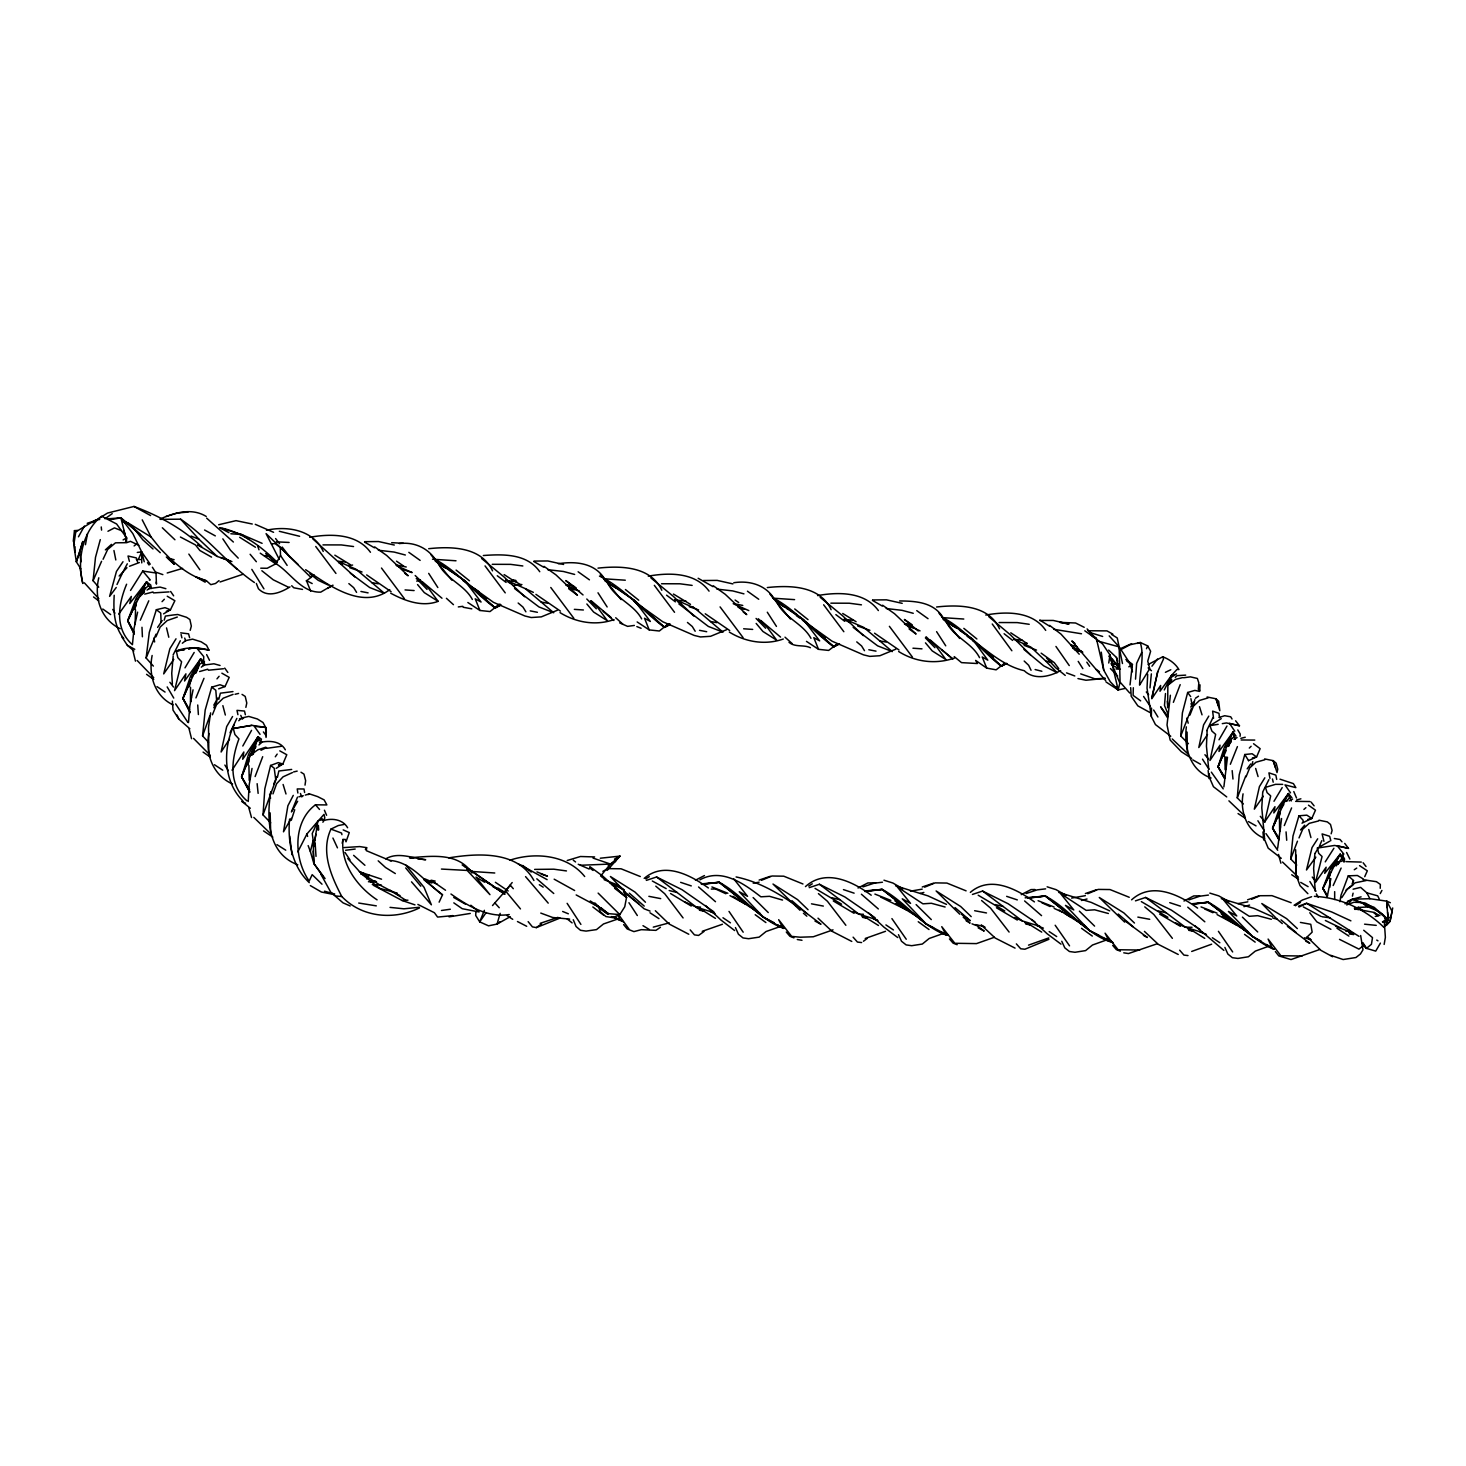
<?xml version="1.0" encoding="UTF-8"?>
<svg xmlns="http://www.w3.org/2000/svg" width="1466" height="1466" viewBox="0 0 1466 1466"><rect width="100%" height="100%" fill="white"/><g stroke="black" fill="none" stroke-linecap="round" stroke-linejoin="round"><path stroke-width="1.5" d="M1303.072 822.023L1303.072 820.209L1298.931 815.811L1292.994 836.023L1290.703 858.984L1296.714 865.087M190.47 702.012L190.525 687.261M1307.892 893.692L1300.03 885.666L1295.779 874.176L1295.834 854.861M232.563 784.035C212.9 775.294 205.038 753.872 208.96 733.495M1360.65 935.528L1362.977 949.803L1360.448 953.963L1355.94 957.518L1343.149 959.534L1330.762 955.337M1329.9 887.205L1330.047 878.555M343.191 829.903L349.274 832.578L346.013 841.796L345.28 839.432L342.989 839.45C340.424 864.005 357.447 886.967 377.092 899.849M152.134 655.485C148.341 674.708 154.297 695.965 173.006 704.853M317.957 830.068L318.342 825.395L318.708 829.848M1170.748 736.225L1155.446 724.589L1151.323 716.453L1151.543 708.078M1151.818 697.578L1157.737 671.648L1163.528 658.93L1162.74 656.768L1148.116 664.556M135.129 624.406L135.532 609.746M1130.029 684.915L1132.393 664.208L1125.87 659.517M1133.328 687.756L1133.108 695.379L1140.658 700.858M1384.161 944.416L1385.37 937.324L1384.289 921.564M266.061 737.453L265.621 727.374L263.019 722.5L257.375 718.981L248.762 716.416L241.835 717.955L238.756 720.741M1380.221 888.304L1380.367 884.438L1376.427 881.689L1363.123 879.728M1207.104 731.076L1206.445 746.231L1208.754 769.338M1147.676 674.287L1147.035 688.214L1151.323 716.453M1200.013 684.842L1199.701 691.384L1194.79 690.413L1187.662 692.483L1182.384 712.916L1180.735 736.005L1188.431 743.702M126.442 542.035L126.644 537.857L116.62 523.985L101.612 516.197C82.536 531.168 76.855 560.269 82.737 583.211M289.59 819.054C287.501 841.814 292.082 866.351 309.271 882.66M74.803 552.169L75.078 546.745M114.201 595.288C113.34 610.131 113.817 626.587 123.785 638.535M475.882 911.815L475.699 915.462L479.712 921.876L488.545 925.834L497.066 924.075L510.241 916.69M98.79 577.806C93.934 597.835 100.916 619.495 120.194 628.749M1225.631 769.32L1226.291 757.024M249.715 779.582L249.953 775.367M248.23 801.499L249.183 784.768L252.024 768.441M1262.684 792.721L1261.786 807.821L1264.48 837.507M1223.872 786.894L1227.482 757.207M270.697 822.829L263.019 814.894L264.833 788.745L270.587 765.454L278.265 762.613L282.846 764.006L286.786 754.733L279.786 750.867M1198.382 688.782L1198.803 682.844L1197.355 678.446L1190.392 676.852L1183.593 677.768M1277.674 848.136L1281.577 818.523M1280.185 830.727L1280.496 826.641M1380.239 893.582L1381.925 890.448M322.007 884.2L312.185 874.671L309.179 881.029C293.768 859.259 292.559 821.766 315.465 804.816L326.881 804.926L324.114 799.868L317.627 796.606L309.344 793.839L305.313 795.103M1240.071 736.317L1240.254 734.063L1237.78 729.921M188.473 722.591L189.829 706.007L193.054 689.845M173.171 656.255L171.742 673.279L172.365 683.871M1165.488 693.546L1164.48 705.403L1167.797 713.575M1243.351 803.991L1237.267 797.852L1239.21 774.799L1244.799 754.514L1252.147 753.762L1256.582 756.969L1260.137 748.686L1253.54 743.72M1314.892 853.56L1313.628 868.568L1315.24 891.236M344.217 847.568L359.72 846.578L366.628 847.641L366.372 850.683L391.184 861.055M1392.7 907.967L1390.043 921.344L1386.36 925.467M191.038 701.224L191.405 697.065M1171.865 679.821L1167.871 685.19L1167.614 707.73M1149.985 687.884L1151.36 673.884M208.502 742.291L202.565 735.877L205.185 710.057L211.69 687.169L219.955 684.75L225.049 686.528L229.209 677.365L221.879 673.187M98.735 587.206L93.073 580.701L95.492 557.373L100.293 539.635M270.77 791.787C266.427 818.779 267.71 853.725 297.8 864.812M1327.115 897.302L1330.871 878.61M77.661 530.417L74.454 530.619L73.3 540.972L74.491 544.821M153.362 666.095L146.124 658.014L149.294 632.377L156.349 609.709L165.017 607.657L170.459 609.764L174.875 600.73L167.252 596.241M313.926 846.615L317.774 821.4L324.023 814.363L324.811 818.01L323.418 820.63L321.879 818.486L317.774 821.4L306.925 833.989L297.836 851.838M99.706 519.514L95.858 519.844L75.756 531.865L73.776 545.187L76.36 561.863L80.887 568.918M210.628 712.879L208.538 727.026L208.832 754.972M203.774 665.619L204.415 661.716L200.604 658.93L184.551 681.012L185.925 673.847L174.546 690.633L181.601 661.771L177.826 657.666L176.305 651.014C186.823 646.726 198.185 647.257 208.96 650.098L206.541 645.26L201.135 641.796L192.577 639.139L185.669 640.624L182.334 643.244M1108.736 663.017L1110.037 655.027L1102.67 644.05L1092.866 636.281M326.588 815.279L324.426 810.203M1339.924 901.718L1341.024 895.158L1348.28 875.843L1357.369 875.495L1363.435 879.032M1170.381 695.25L1167.028 724.974L1170.143 740.037L1181.321 751.71L1191.656 758.398M85.449 544.711L87.465 533.826M246.966 800.857C228.329 784.75 231.17 759.773 238.94 738.919L234.908 734.521L233.314 728.492L251.84 725.34L265.621 727.374L266.391 732.322M1353.191 882.257L1353.521 880.535L1348.28 875.843M604.175 879.728L618.139 885.207L623.875 889.807L626.532 897.467L624.754 906.794L619.806 914.582L612.935 917.643L605.879 916.543L600.382 911.815L598.348 906.446M314.714 840.439L315.923 834.301M1193.636 705.164L1194.808 699.667M342.183 843.225L342.989 839.45M137.621 612.147L134.066 628.199L132.416 644.71C114.366 628.639 118.233 604.212 126.607 584.219M277.404 777.292L278.833 771.006L291.679 769.43M260.545 742.895L261.406 739.157L258.034 736.702L242.696 759.26L243.851 752.003L232.031 770.218M1352.403 896.129L1353.1 893.179M1169.703 683.577L1171.7 675.148L1177.07 669.376L1178.921 669.577C1175.384 663.475 1169.227 659.26 1162.74 656.768M1251.891 765.325L1252.789 761.66M189.261 686.674L190.983 679.766L182.938 698.402L190.159 712.696M125.545 542.182L126.644 537.857L123.107 539.909M322.978 876.448L313.871 863.529L310.371 851.563L313.174 840.421L312.24 833.513L317.774 821.4M1157.737 671.648L1151.818 698.732L1160.632 685.483L1159.991 691.256L1171.7 675.148L1174.468 674.983M218.782 699.374L220.395 693.18L232.966 691.585M500.163 913.336L497.066 924.075L499.814 921.839M1329.039 878.226L1330.193 874.249M164.192 620.173L165.383 616.087L173.116 614.987L177.698 614.492L186.567 617.314L189.884 619.513L191.331 626.092L190.195 630.325M79.64 552.242L82.792 541.467L76.36 561.863L79.64 552.242L80.997 561.845M252.537 754.77L256.495 742.291M277.092 776.339L273.739 783.962M263.019 814.894L275.791 780.04L274.197 768.166L270.587 765.454M262.689 756.694L255.121 776.559M291.294 820.282L294.703 809.727M1180.185 684.659L1173.368 702.342M344.272 824.423L338.279 825.541L330.95 829.115C320.413 851.673 331.169 876.155 341.78 896.496C362.065 917.734 394.171 920.336 419.533 907.875M1228.673 746.414L1231.568 738.956M297.506 797.119L291.422 811.962M1180.735 736.005L1191.528 708.335M1237.414 746.615L1230.341 764.281M196.004 672.967L199.431 664.758M203.994 678.318L195.931 697.908M272.969 793.876L276.598 783.724L283.085 776.815L292.394 772.6M1237.267 797.852L1245.715 776.082M1291.601 807.931L1284.308 825.56M202.565 735.877L209.876 715.683M1290.703 858.984L1297.465 841.191M148.781 600.803L140.296 620.173M1212.785 717.955L1206.756 730.563M236.851 718.395L230.034 732.78M142.349 593.895L145.684 587.939M146.124 658.014L156.019 634.192M1189.916 715.096L1193.434 706.191L1199.5 700.436L1208.057 697.908M249.147 760.946L247.552 764.922L249.037 757.885L241.597 776.815L249.66 792.135M251.529 754.99L255.524 745.04M484.366 910.313L479.712 921.876L486.071 912.677M1193.69 702.067L1190.777 707.052M1268.878 779.674L1262.592 792.245M212.405 714.785L216.437 704.834L223.29 698.164L233.076 694.389M1246.045 776.87L1249.655 767.964L1255.922 762.228L1264.901 759.736M1146.485 648.705L1147.658 645.865L1140.31 642.511L1129.974 644.783L1120.555 649.823M1341.133 868.055L1333.199 885.519M180.3 640.77L173.116 654.935M1352.092 883.925L1353.521 880.535M1299.004 837.929L1302.798 829.06L1309.266 823.342L1318.667 820.923M155.927 636.849L160.161 627.027L167.216 620.539L177.331 617.039M1336.332 865.746L1337.89 862.118L1339.869 861.44L1337.817 864.574L1341.482 858.746L1342.453 859.479L1340.144 854.238L1324.696 873.37L1326.144 867.212L1315.478 882.404L1322.075 856.51L1318.685 853.304L1317.403 848.063L1329.735 841.209M1319.51 845.992L1321.819 840.659M93.073 580.701L101.575 561.295M1226.272 750.226L1223.542 756.438L1224.898 750.335L1218.063 766.736L1224.513 778.519M1228.087 746.102L1230.817 739.89M1364.736 876.668L1367.32 870.822L1359.55 865.618M138.72 558.583L141.671 551.912L132.856 533.624L120.89 517.846L107.385 518.854M1385.682 925.028L1388.082 919.622L1386.689 901.15L1370.05 898.713L1352.513 899.189L1347.401 901.315M1137.414 643.446L1140.31 642.511C1144.58 656.86 1139.87 670.75 1139.558 685.135L1149.747 668.661L1147.75 661.148L1150.627 651.27L1147.658 645.865M195.381 673.077L198.02 667.25M217.884 697.999L213.798 705.146M127.304 563.805L121.605 574.525M439.122 902.158L442.512 894.81C425.635 882.972 411.854 861.88 389.736 860.414M103.078 559.261L107.659 549.475L115.484 542.823L126.662 542.677L130.401 541.32L138.83 545.279M1141.702 652.517L1136.645 663.347L1135.527 679.143M117.005 584.494L121.641 574.709M1280.258 813.758L1278.297 817.881L1279.763 811.816L1272.58 828.143L1278.975 839.908M1330.762 872.252L1322.9 888.359L1327.06 896.184M136.265 605.403L134.377 609.215L136.265 602.361L127.707 620.723L133.681 633.019M141.927 593.968L143.815 590.157M213.816 707.785L216.766 701.847L215.795 690.248L211.69 687.169M1164.261 689.955L1171.7 675.148M291.991 810.991L297.653 801.242M293.273 795.378L287.886 805.787L283.488 831.827L291.221 818.358M1380.404 943.114L1375.713 951.122L1366.495 948.374L1363.233 945.258M234.102 724.937C222.667 748.448 223.272 781.561 242.788 800.821M251.547 730.361L242.806 746.011M260.746 568.185L267.16 568.277L276.029 563.714L280.501 555.486L280.281 547.496L275.168 543.666L271.467 543.758M1335.929 865.691L1337.89 862.118M78.468 536.813L84.368 526.111M1226.969 726.036L1219.016 739.78M253.581 753.781L249.88 755.54L256 746.689M162.231 620.558L157.632 627.393M194.172 652.48L184.991 667.855M232.563 716.508L226.68 726.605L221.109 752.003L229.576 739.047M1282.2 787.59L1273.991 801.279M1208.79 716.104L1203.568 724.937L1198.803 747.532L1207.508 734.576M1250.736 763.951L1247.181 768.862M1315.167 853.157L1318.429 847.788M156.257 582.057L156.441 584.091L156.037 573.004L142.752 571.062L130.529 590.432M1264.828 777.823L1259.422 786.619L1254.328 809.177L1263.325 796.24M176.012 638.81L169.854 648.723L163.697 673.902L173.776 659.352M1157.499 659.04L1151.946 666.187M1333.913 848.264L1325.246 861.861M365.382 849.565L366.628 847.641M1317.696 838.809L1312.033 847.568L1306.481 869.979L1315.845 857.152M1341.757 897.668L1347.327 889.074L1355.17 882.807L1366.294 880.516M122.997 561.735L116.455 571.447L109.602 596.387L116.235 587.481M191.606 677.274L195.381 671.685M322.886 822.224L324.426 819.934L320.797 820.007M275.296 756.786L277.184 754.092M118.691 614.126L131.354 596.424L129.778 603.516L146.545 581.874L150.778 585.044L151.108 588.599M366.647 878.885L369.285 875.312M600.565 876.1L610.442 864.06L620.026 856.107L600.309 858.215M1225.631 747.22L1231.275 741.869M492.521 905.567L510.388 885.226M136.704 599.777L144.493 591.971M1304.685 825.193L1300.507 829.994M119.149 576.028L126.937 567.727M1286.946 800.748L1289.237 797.944L1289.933 798.622L1288.376 793.564L1273.807 812.934L1274.98 806.685L1264.7 821.95L1270.692 795.891L1267.082 792.63L1265.488 787.37L1275.548 784.328L1282.713 784.383M216.986 678.85L219.112 676.284M1004.32 663.438L996.129 669.834L986.71 668.111L975.641 660.415L977.419 663.53L961.513 662.632L954.219 656.603M1280.221 808.646L1283.74 804.742M499.246 604.175L490.029 611.56L479.932 610.479L467.856 602.508M668.551 623.618L659.334 631.003L649.218 629.904L637.16 621.95M836.573 644.435L828.638 650.428L818.523 649.328L806.465 641.375M607.199 870.346L620.026 856.107L614.492 859.094M1349.581 902.305L1352.513 899.189L1361.108 896.844M162.048 601.665L164.357 599.246M1230.945 739.102L1234.115 737.013L1233.089 732.029L1218.997 751.472L1220.042 745.186L1209.945 760.487L1215.662 734.374L1211.906 731.076L1209.926 725.67L1221.233 718.652M144.768 588.471L148.542 585.96L146.545 581.874L135.898 598.806L127.707 620.723L134.396 634.1M1249.307 748.063L1251.121 746.286M1332.631 956.748L1320.921 950.353L1307.141 936.957L1312.162 932.138L1310.769 924.295L1300.415 922.426M105.35 549.897L111.489 544.362M1175.274 677.365L1177.07 675.643L1185.682 675.13M1381.943 913.721L1388.082 919.622L1385.443 922.096L1385.004 917.881C1380.349 908.755 1368.401 909.58 1361.969 902.543L1353.869 902.268L1346.649 904.925M258.951 744.948L262.286 741.814M1384.582 926.402L1390.043 921.344L1392.077 911.302L1386.689 901.15L1390.336 902.726M1303.897 809.434L1305.913 807.693M1330.688 869.045L1335.013 865.325M306.339 580.994L314.091 574.91M1124.752 688.525L1118.173 689.936L1110.238 681.69L1103.733 670.145L1096.275 638.077L1091.235 634.98M1362.262 943.023L1366.495 948.374L1371.443 944.306L1372.506 937.617L1363.71 930.25M219.039 580.609L215.52 583.486L210.811 584.659L206.449 580.774L195.784 576.798L205.185 582.185M134.121 545.938L136.924 543.666M201.337 667.14L205.002 664.226M198.203 665.033L202.235 662.724L200.604 658.93L190.543 676.211L182.938 698.402L189.865 711.725M1167.871 685.19L1175.42 679.418L1182.567 677.64M1346.026 890.1L1352.861 885.097M1363.032 946.01L1358.927 949.107L1339.503 939.358M863.437 941.245L867.029 938.588M703.937 931.533L698.586 935.436L694.463 934.887L690.193 929.902M528.145 921.638L532.415 926.879L536.336 927.611L541.504 923.855M249.88 755.54L257.906 749.767L265.841 747.202M500.309 604.249L495.16 607.95C473.866 592.594 457.704 570.824 433.899 558.784M669.614 623.673L664.465 627.375C642.2 610.974 624.846 588.269 599.447 576.065M837.196 644.344L833.769 646.799C812.457 631.461 796.295 609.691 772.49 597.633M105.021 518.781L112.222 513.631M1004.888 663.603L1001.241 666.169C980.901 650.336 965.178 628.859 941.703 617.039M660.451 927.263L655.943 930.36L641.32 929.664L633.917 931.606L627.136 928.913L623.618 924.551M1286.122 801.426L1287.368 800.564M389.754 589.644C362.249 610.479 328.696 585.044 305.624 569.706M557.263 610.296L541.302 616.874L531.187 617.534L524.883 615.977L493.474 602.343L462.926 580.463M308.19 794.627L309.344 793.839M726.568 629.72L710.589 636.299L700.473 636.959L694.188 635.419L662.779 621.767L633.935 601.133M895.873 649.145L879.893 655.723L869.778 656.383L863.474 654.844L832.083 641.21L804.944 621.804M147.076 590.047L151.053 587.353M1295.376 905.768L1300.434 902.378M1172.177 676.779L1176.52 673.865M1195.376 698.292L1198.51 696.203M1354.272 869.741L1356.728 868.092M276.176 768.367L282.846 764.006L278.375 764.702M255.066 742.456L259.28 740.22L258.034 736.702L248.56 754.33L241.597 776.815L249.843 792.006M808.719 886.069L812.256 883.833M645.736 878.904L649.273 876.668M1294.093 905.237L1302.394 900.032L1311.594 896.716M1345.037 903.862L1352.513 899.189L1374.173 907.344L1388.082 919.622L1382.658 921.894M92.175 522.629L107.531 513.063L133.974 506.448C158.713 515.665 182.535 528.438 201.722 546.8L197.782 544.949M1060.633 670.585C1049.858 676.687 1034.171 680.407 1024.258 670.695C1001.993 665.582 985.445 648.668 967.084 636.244M1131.605 899.831C1151.781 881.451 1178.957 894.517 1197.594 908.114M644.179 878.391C664.153 861.183 690.394 874.945 708.39 887.975M805.457 886.6C825.633 868.312 852.754 881.451 871.225 895.213M970.345 892.373C990.283 875.147 1016.433 888.946 1034.428 901.902M1233.987 739.395L1237.047 737.581M163.569 613.869L170.459 609.764L166.281 611.285M326.13 588.966L320.742 592.136C301.446 592.777 290.836 572.949 276.029 563.714M332.379 585.502L327.083 588.562L333.039 585.209M608.243 865.545L615.647 861.367M1128.82 666.81L1132.503 664.739M1355.024 909.47L1358.634 907.454L1367.595 906.978M385.76 858.856C398.147 851.544 412.606 858.288 425.69 859.736L417.627 858.746M500.859 604.908L495.16 607.95L481.105 595.562L486.584 598.953L474.288 589.314M670.164 624.333L664.465 627.375L647.092 611.505M839.468 643.757L833.769 646.799L819.714 634.411L825.193 637.802L814.638 629.555M1258.543 896.001L1247.621 899.794M1096.458 889.77L1085.371 893.545M1289.2 800.912L1292.591 799.153M933.366 883.228L922.242 887.003M1183.978 901.022L1193.745 895.928L1199.591 895.836M107.953 531.26L114.476 527.888L121.568 530.692M770.236 876.338L759.113 880.076M602.874 871.335L607.547 868.917M695.452 880.205L704.45 875.569M1021.234 894.645L1031.019 889.587L1034.959 889.514M858.031 887.993L867.835 882.953L875.715 882.825M500.786 605.11L495.16 607.95L464.85 580.774L441.632 564.373M670.09 624.534L664.465 627.375L634.155 600.199L612.715 585.062M839.395 643.959L833.769 646.799L803.441 619.642L785.593 607.016M1299.023 907.069L1306.609 903.276L1331.623 911.944L1350.901 920.85M260.05 734.338L254.351 726.403L265.621 727.374L265.969 735.437M1131.587 643.666L1120.097 648.797M1165.415 672.326L1170.784 669.742M1301.991 823.159L1311.813 818.449L1315.478 810.185L1308.478 805.164M261.003 750.262L266.555 747.605M1248.482 760.689L1256.582 756.969L1252.404 757.922M606.686 868.88L610.058 867.359M290.03 586.895C280.647 592.649 267.527 598.275 258.419 588.727L256.348 583.468M1251.689 899.226L1260.064 895.726L1271.957 895.653L1291.143 902.726M1340.785 861.55L1344.725 859.901M1087.717 893.729L1098.181 889.404L1109.982 889.55L1129.241 897.284M1048.923 939.303L1024.899 949.235L1020.721 948.777L1016.359 943.884M761.477 880.296L771.959 876.008L783.76 876.192L802.965 883.98M924.643 887.168L935.106 882.88L946.889 883.063L966.094 890.852M536.336 927.611L560.049 918.064M1211.649 944.196L1191.693 951.452M1382.438 921.839L1388.082 919.622L1373.459 907.93L1365.469 903.148L1361.969 902.543M1048.776 937.91L1028.509 945.149M885.519 931.295L865.233 938.478M722.426 924.258L702.232 931.313M129.521 566.261L139.362 562.541M557.923 917.368L540.148 923.36M160.197 518.982C174.527 512.642 191.826 507.529 206.248 516.472M182.572 568.405L167.197 572.986M1275.365 951.562L1278.792 955.905L1291.033 959.552L1319.785 949.492M1268.035 946.486L1255.317 951.104L1248.409 956.767L1237.945 958.434L1232.375 957.701L1227.848 954.036L1224.898 947.421M218.654 688.818L225.049 686.528M1105.822 940.219L1092.482 945.02L1085.591 950.609L1074.981 952.277L1069.429 951.507L1064.811 947.861L1061.769 941.282M1123.762 952.827L1128.453 953.56L1157.37 943.719M1298.583 906.171L1306.609 903.276L1359 936.353M944.525 933.036L929.187 938.478L922.316 944.049L911.687 945.698L906.135 944.91L901.517 941.264L898.475 934.667M669.247 922.865L653.268 927.135M994.296 937.305L976.484 943.609L954.824 943.279L941.758 926.677L945.991 934.758L940.347 931.863L947.989 934.996M242.916 574.287L220.047 581.984M278.98 765.362L282.846 764.006M781.341 926.145L766.04 931.533L759.15 937.122L748.558 938.716L743.005 937.928L738.424 934.227L735.456 927.575M833.036 929.847L813.264 936.774L800.198 937.214L791.64 936.389L778.666 919.695L782.826 927.831L777.218 924.918L782.899 927.318M618.615 918.724L603.497 923.965L596.515 929.609L586.07 931.093L580.499 930.305L576.065 926.512L573.261 919.732M1135.454 900.857L1145.606 897.449L1171.261 910.056L1199.793 929.426M1188.944 899.867L1199.958 896.166L1208.46 895.085M972.434 894.443L982.587 891.053L1008.132 903.752L1034.978 921.949M441.468 910.496L450.337 909.232M646.359 880.388L656.566 876.98L682.093 889.734L713.85 911.834M809.232 887.645L819.402 884.255L844.929 897.009L875.129 917.753M1026.127 893.527L1037.14 889.88L1045.625 888.854M415.171 575.515L428.75 588.691L438.132 601.353C422.226 607.327 404.928 600.932 390.726 593.217M699.905 879.82C721.822 867.707 743.83 883.631 760.872 896.807L769.522 896.312L782.532 900.069M862.943 886.893L873.956 883.247L882.459 882.22M87.227 523.289L94.264 520.98M417.865 904.412L434.412 912.732L437.583 917.075L452.902 915.609M1219.144 717.497L1224.678 715.72L1230.725 716.801L1232.026 719.018M509.985 860.175C534.962 851.856 567.324 854.806 584.696 876.521M165.951 516.49L177.514 512.99L187.978 512.074M567.232 860.487L580.444 856.51L594.628 856.932M199.614 671.538L207.769 669.211M985.793 615.06C1006.299 611.304 1032.632 611.139 1045.716 630.38M1345.953 931.405L1349.691 930.379M309.674 537.289C330.436 533.606 356.751 533.331 370.458 552.279M648.284 576.156C669.027 572.473 695.36 572.198 709.068 591.146M817.588 595.581C838.332 591.898 864.647 591.623 878.372 610.571M1243.938 906.648L1249.563 905.09M1296.659 799.96L1300.892 798.805M1081.413 900.49L1087.039 898.988M920.117 893.435L923.855 892.446M144.731 594.115L153.05 591.971M266.61 748.338L281.16 746.304M188.546 648.815L194.85 647.679L188.674 648.778M1240.841 738.351L1245.239 737.233M239.508 718.908L243.741 717.845M1353.1 889.202L1360.595 887.37L1366.788 892.794L1369.904 898.75M235.073 694.279L238.573 693.436M298.917 796.808L303.279 795.745M1307.727 819.421L1311.813 818.449L1306.847 815.151L1298.931 815.811M218.654 524.755L236.026 520.65L252.262 524.022M293.548 771.941L297.177 771.116M512.184 882.55L505.458 890.852L520.467 908.92M208.337 670.219L223.473 668.734M448.779 857.885C477.604 853.139 517.663 850.646 533.917 880.498M416.674 581.104L420.54 580.334M954.458 658.051C935.821 664.574 915.444 662.119 898.64 651.509M1237.982 903.624L1247.823 901.828M184.551 649.53L176.305 651.014L184.459 649.548M613.979 619.605C595.929 625.964 576.266 622.665 560.03 612.641M783.284 639.029C765.234 645.388 745.553 642.09 729.335 632.084M153.454 592.905L169.066 591.898M1071.646 898.072L1085.371 895.671M1354.456 908.187L1358.634 907.454L1363.233 911.137M753.212 883.21L759.095 882.184M910.441 891.163L922.206 889.129M233.314 728.492L251.84 725.34M110.298 519.642L120.89 517.846L140.498 534.724M1209.926 725.67L1218.173 724.314M1222.296 723.636L1226.419 722.94L1239.466 725.78L1235.6 720.777M266.482 530.252C287.336 525.616 313.467 529.959 323.235 551.399M368.424 881.762L375.039 880.718M513.21 585.539L521.914 584.513M1354.456 908.095L1358.634 907.454M1317.403 848.063L1334.628 845.442L1348.482 848.374L1344.725 843.408M149.129 588.617L160.051 587.078L165.878 588.691M458.308 606.924L462.798 606.319M634.357 625.432L627.595 626.367L619.715 622.922M580.444 865.27L610.442 864.06L593.034 858.086M204.892 664.959L213.908 663.786L220.065 665.472M324.701 820.264C332.965 818.028 343.081 819.732 347.607 827.74M1193.177 904.192L1208.277 902.231C1232.173 915.187 1248.904 938.552 1273.917 949.382M345.628 850.262L355.175 849.052M449.054 916.855L470.274 913.446M1030.286 897.907L1045.35 896.038C1069.667 908.7 1085.793 934.648 1112.529 942.528M259.519 742.621C268.425 740.348 280.391 740.66 285.339 749.822M701.939 884.419L719.201 882.294C742.804 894.828 758.582 919.53 783.98 928.473M864.94 891.53L882.165 889.404C905.805 901.883 921.656 926.64 947.164 935.363M137.309 552.444L141.671 551.912L150.247 564.19M1241.134 739.982L1254.786 740.073M1195.047 903.752L1208.277 902.231L1229.076 918.156L1221.141 913.465L1248.336 932.504L1242.637 928.894M1375.255 916.415L1378.333 916.067M1027.758 897.98L1045.35 896.038L1070.895 916.25M701.554 884.236L719.201 882.294L746.432 903.899M509.233 914.546C487.866 917.973 467.746 905.823 450.96 894.022M866.773 891.09L882.165 889.404L902.873 905.457L894.993 900.71L913.08 913.501M1295.632 801.352L1309.889 801.535M419.239 907.289L403.901 908.81L390.029 907.381M1192.554 903.697L1208.277 902.231L1252.679 936.572L1267.339 945.405M1025.174 897.833L1045.35 896.038L1089.659 930.672L1112.841 942.418M701.224 883.888L719.201 882.294L763.328 917.13L778.519 925.779M866.461 890.797L882.165 889.404L926.384 924.13L947.641 935.198M348.102 565.473L352.61 565.07M1345.861 861.623L1361.291 862.081M149.33 580.041L150.247 579.968L142.752 571.062M370.238 882.001L376.469 881.561M936.591 606.997C959.039 604.505 988.725 604.982 999.537 628.841M399.302 543.593C413.137 541.76 426.478 547.148 434.724 558.528M428.695 548.705C451.473 546.232 481.398 546.818 492.539 570.842M558.344 563.714C574.965 561.148 593.84 562.669 604.01 577.971M598 568.13C620.759 565.656 650.702 566.242 661.826 590.267M733.806 582.735C748.741 580.408 764.372 584.421 773.315 597.395M767.304 587.573C790.064 585.081 820.007 585.667 831.13 609.691M1022.902 643.666L1027.318 643.372M373.537 885.391L402.05 900.472L407.951 900.179M483.34 555.522C503.15 554.093 527.045 553.525 539.763 571.722M1139.687 950.023L1118.1 949.748L1105.071 933.182L1109.231 941.245L1103.605 938.35L1111.173 941.502M1302.101 955.997L1280.881 955.74L1268.108 939.065L1271.847 947.439L1266.331 944.471M1087.974 630.765L1106.94 630.875L1112.877 634.155M405.056 589.918L414.108 590.56M574.342 609.361L583.395 609.984M743.647 628.786L752.699 629.409M912.952 648.21L922.004 648.852M463.128 607.236L471.814 608.848M711.267 889.056L715.573 889.001L725.872 893.747M534.632 869.411L553.781 869.191L566.462 870.932M364.777 541.669L378.558 541.54L394.299 545.04M534.082 561.093L547.863 560.965L563.585 564.465M703.368 580.518L717.167 580.389L732.89 583.908M872.673 599.96L886.454 599.832L902.195 603.332M160.234 519.349L180.611 519.184C207.659 537.454 227.56 564.117 254.406 582.515M1112.236 663.677L1118.925 663.603M1117.898 664.043L1110.898 663.823M136.32 559.572L140.553 559.554M1039.614 620.466L1053.248 620.448L1069.007 624.076L1059.991 622.372L1075.568 622.995L1084.199 627.301M322.96 544.894L341.376 544.931L353.544 546.543M492.246 564.318L510.681 564.373L522.831 565.968M661.551 583.743L679.967 583.798L692.135 585.392M830.856 603.167L849.272 603.222L861.44 604.835M999.116 622.537L1017.239 622.592L1029.224 624.296M609.196 868.642L621.053 868.788L640.294 876.54M1192.023 927.3L1185.279 927.153L1175.695 922.939M863.474 914.289L858.948 914.161L853.212 911.614M569.651 919.109L552.7 917.496L540.771 913.08M700.528 907.106L696.02 906.959L684.567 901.828M203.517 648.998L197.269 648.705L203.756 656.621L203.371 665.417M276.378 541.834L289.095 542.457M391.697 542.677L403.407 543.318M899.593 600.95C915.499 601.078 932.981 602.068 942.62 616.82M372.309 884.584L381.435 885.079M432.507 559.206L455.999 560.782M603.937 578.777L625.286 580.206M773.242 598.201L794.59 599.631M942.491 617.626L963.785 619.037M470.476 871.354L494.757 873.003M1115.993 668.954L1120.336 669.266M230.858 533.752L241.762 534.559L262.102 543.336M180.684 632.836L188.564 633.843L189.609 637.673M1314.416 896.349C1340.162 897.449 1365.891 909.433 1384.106 927.575M1364.571 924.185L1376.226 925.376M600.84 907.601L607.181 913.538L619.806 914.582L598.128 893.106M689.258 606.722L693.381 607.071M335.476 895.964L341.78 896.496M441.431 869.063L467.159 870.438L489.956 894.663L475.974 877.071L484.696 882.239M338.444 561.313L345.115 561.973M505.513 580.518L516.655 581.635M674.818 599.942L685.941 601.06M844.104 619.367L853.01 620.265M1077.162 650.904L1081.615 651.362M378.356 550.245L394.134 552.059L405.349 555.009M547.643 569.669L563.439 571.483L574.635 574.434M716.947 589.112L732.725 590.908L743.94 593.858M886.252 608.537L902.03 610.332L913.245 613.301M1349.251 934.007L1353.686 934.52L1348.628 932.138M861.623 942.565L857.445 942.07L853.102 937.159M1187.991 955.575L1183.942 955.099L1179.654 950.188M413.577 858.27L409.545 857.775C430.949 856.236 458.308 851.948 471.997 873.076M1013.849 639.268L1022.48 640.312M1053.688 629.28L1081.487 633.77M1322.112 916.763L1330.377 917.826M611.707 884.291L618.139 885.207M264.283 555.651L270.514 556.567M1089.403 632.377L1102.652 636.446M358.712 903.038L376.304 905.86M736.097 876.943C768.496 883.686 795.36 904.449 820.978 924.258L814.986 921.069M797.302 939.523L801.994 940.274M194.666 647.715L208.96 650.098M1354.914 909.012L1359.11 909.708M844.453 618.945L863.877 627.485L879.802 640.935L886.179 642.053M675.148 599.502L694.572 608.06L710.497 621.511L716.874 622.629M505.862 580.078L525.268 588.617L541.211 602.086L547.588 603.204M338.499 561.515L355.963 569.193L371.906 582.662L378.283 583.78M1096.495 640.642L1119.163 646.909L1132.302 666.938M1334.335 838.497L1340.052 839.505L1341.995 841.814M1137.854 917.111L1149.729 919.292M1361.199 910.056L1374.796 912.53M974.633 910.716L986.49 912.952M811.486 903.826L823.342 906.08M279.328 531.297L299.595 536.281M648.87 896.331L660.708 898.621M360.783 874.084L367.031 875.275M504.139 574.599L511.964 579.693L515.922 580.463M868.825 649.75L876.008 651.142M699.52 630.325L706.704 631.718M530.216 610.882L537.399 612.293M360.929 591.458L368.094 592.869M905.896 623.655L912.09 624.883M736.573 604.212L742.767 605.44M567.269 584.787L573.481 586.015M395.912 564.941L406.247 566.994M1207.086 696.991L1215.974 698.787L1218.649 701.279L1219.822 710.717L1215.974 698.787L1218.356 705.549M1318.96 820.209L1327.335 821.895L1330.505 824.46L1332.099 830.471L1331.146 833.806M1264.608 758.912L1273.203 760.652L1276.135 763.163L1277.747 769.192L1277.033 772.564L1273.203 760.652L1275.365 767.378M334.34 894.626L321.402 892.024L310.316 885.592M1188.724 930.305L1193.196 931.203L1204.74 938.368M1025.705 923.983L1030.177 924.918L1041.721 932.119M1077.95 678.575L1085.958 680.242L1105.309 678.373L1094.809 678.813L1080.699 673.865M862.448 917.331L866.919 918.266L878.464 925.486M435.182 881.084L431.077 880.223L445.536 890.247M699.429 910.203L703.9 911.137L715.445 918.376M1366.788 892.794L1377.692 895.854L1379.194 898.951M1014.362 639.378L1030.836 647.074L1045.771 661.093L1051.745 662.485M1158.287 910.954L1166.24 912.823L1185.279 927.153L1203.183 932.743M857.72 626.019L869.924 630.288M690.468 607.071L698.604 609.929M349.824 567.727L362.029 571.997M1279.983 779.179L1293.379 783.614L1295.834 787.627L1284.986 784.896L1290.52 792.849M995.212 904.595L1003.147 906.483L1022.187 920.868L1040.219 926.457M255.267 524.333L273.574 532.305M832.028 897.815L839.945 899.739L858.948 914.161L876.98 919.805M669.174 890.54L677.09 892.482L696.02 906.959L713.96 912.713M1024.184 645.37L1036.535 650.098M1035.124 669.541L1041.868 671.263M976.521 924.716L983.026 926.384M142.22 519.844L151.053 536.977L160.49 548.779L170.258 558.729L174.142 559.719M1271.334 919.292L1257.663 915.664L1249.27 916.305L1223.304 899.611L1236.773 915.957L1228.435 911.449L1252.679 936.572L1261.438 941.319M1272.708 917.991L1277.106 919.164L1282.292 923.58M1108.388 913.501L1094.644 909.8L1086.196 910.386L1060.449 893.472L1073.79 909.946L1065.47 905.383L1089.659 930.672L1098.749 935.271M945.13 907.014L931.368 903.276L922.939 903.826L897.247 886.857L910.551 903.386L902.25 898.805L926.384 924.13L933.677 927.831M397.268 893.124L379.676 888.341L362.065 874.377L347.772 858.563M1070.803 644.93L1077.29 646.726M324.499 891.181L334.761 894.058M271.686 559.865L275.92 561.093M1304.557 937.782L1310.842 939.596M1074.468 649.713L1080.699 651.582M1221.288 898.658L1253.906 908.37L1272.488 916.69M1209.817 893.106L1218.722 895.854L1229.021 901.608M1058.709 892.409L1091.199 902.396L1109.707 910.862M589.204 869.063L578.227 864.262M220.45 527.943L241.762 534.559L249.238 539.47M895.543 885.812L927.996 895.873L946.486 904.394M400.071 895.634L380.079 885.171L359.5 871.794L381.545 879.197M1047.127 886.82L1056.015 889.624L1066.185 895.469M883.961 880.205L892.849 883.008L902.983 888.891M1348.482 848.374L1337.12 845.662L1343.846 854.11L1342.911 853.67L1343.901 861.825M222.246 528.163C243.649 533.184 262.102 547.313 277.331 562.413M1169.74 902.671L1180.442 906.171M738.131 607.29L744.453 609.361M568.845 587.866L575.148 589.937M401.647 569.12L412.148 572.583L396.571 565.693M1006.647 896.349L1017.312 899.904M843.463 889.605L854.128 893.16M680.627 882.349L691.274 885.904M541.119 874.048L547.441 876.173L536.959 871.904M623.362 921.802L611.414 916.562M1239.466 725.78L1229.461 723.306L1234.793 731.241M402.05 900.472L414.97 904.87M198.093 545.132L217.188 556.439L231.921 561.551M156.037 572.235L162.854 574.617M517.461 921.528L526.697 926.292M416.252 578.63L420.504 580.188M206.449 580.774C192.467 577.109 180.739 568.35 170.258 558.729M359.5 871.794L363.586 873.296M330.95 829.115L341.56 833.055L341.926 834.685M1066.515 672.876L1074.798 675.973M1120.354 951.177L1116.359 949.638L1112.712 945.405M957.17 944.709L953.138 943.169L949.455 938.936M1037.012 925.669L1043.407 928.143M1200.068 931.936L1206.426 934.392M1201.039 906.923L1217.037 913.135M873.773 919.017L878.042 920.666M1072.654 648.247L1082.788 652.205L1071.518 646.323M793.931 937.855L789.917 936.298L786.271 932.028M650.061 911.101L644.124 908.792L625.432 892.373L610.424 876.521L634.98 892.061L645.461 902.231M1038.093 900.71L1054.054 906.996M710.808 911.852L715.06 913.52M972.013 923.837L975.953 925.394M874.89 894.077L890.833 900.381M711.908 886.948L727.869 893.27M810.423 647.715C803.606 644.399 795.378 647.66 789.02 642.346M636.849 626.587L641.118 628.291M1335.526 926.2L1352.513 932.981M302.527 589.424L293.823 587.793L291.716 585.74M220.78 557.501L226.332 559.755L237.217 569.413M1325.374 920.501L1341.097 928.106M191.001 536.043L199.083 539.341L217.188 556.439M562.651 911.467L568.35 913.794M466.994 869.375L472.675 871.702L504.78 894.113L493.95 886.93M1192.774 759.864L1200.544 764.262M1248.427 821.546L1256.032 825.871M1300.745 882.404L1308.112 886.655M1352.513 899.189L1360.888 902.69M1365.084 904.43L1373.459 907.93M882.367 606.099L872.398 600.364M713.081 586.675L698.146 578.264M543.776 567.232L533.789 561.515M374.471 547.808L364.503 542.072M431.865 883.045L423.747 879.6L442.512 894.81M1187.991 929.004L1193.196 931.203M1024.936 922.7L1030.177 924.918M424.975 878.922L437.106 884.09M861.696 916.012L866.919 918.266M350.191 905.97L343.007 902.836L330.785 892.226L320.706 873.919M696.973 908.114L703.9 911.137M904.467 623.985L914.198 628.291M733.22 603.699L748.796 610.589M565.858 585.117L579.51 591.165M1014.509 917.478L1022.187 920.868M288.49 587.243L273.244 579.803L261.864 570.75M1204.631 908.975L1212.913 912.713M1217.055 914.582L1236.938 925.284M453.709 897.467L465.418 904.155M904.87 624.003L920.043 630.875M622.079 920.703L614.694 917.35L620.21 920.336L617.937 914.894M1041.758 902.726L1050.023 906.519M1054.164 908.407L1062.447 912.182M880.626 897.045L906.959 910.166M525.268 588.617L533.349 592.356M729.995 895.653L745.809 904.339M1049.473 626.129L1039.834 620.118M328.127 584.989L318.177 580.298L309.876 573.774M276.982 844.636L285.742 850.188M520.228 864.738L547.111 879.655M1375.108 913.245L1379.891 915.572M1389.75 917.679L1387.99 916.818L1387.624 912.347M214.457 764.739L222.74 770.2M844.819 620.045L850.243 622.702M677.329 601.5L680.939 603.259M508.024 582.075L511.634 583.835M338.738 562.632L342.348 564.41M609.728 882.807L623.875 889.807M1112.218 665.234L1118.301 668.258M156.99 686.601L165.053 692.062M245.592 803.258L241.835 801.371L250.301 808.279M1305.766 941.209L1309.798 943.279L1287.441 926.42M312.185 583.56L306.431 580.573L310.682 591.183M774.176 922.737L763.328 917.13L739.267 891.731L747.55 896.331L733.678 878.739M1180.405 926.31L1159.624 914.088M1017.276 920.043L996.44 907.766M854.073 913.3L833.274 900.949M102.767 609.013L110.646 614.566M576.175 894.938L602.471 908.993L607.181 913.538M1143.37 935.345L1147.365 937.47L1124.66 920.648M492.429 886.38L504.157 892.574M1330.89 929.316L1316.835 921.857L1309.779 912.75M1269.171 946.505L1274.284 949.217M554.166 879.179L574.635 890.522M978.188 927.886L984.199 931.075L975.44 924.588M691.237 906.025L670.567 893.527M1303.292 906.886L1321.049 916.433M219.662 527.687L228.934 532.671M121.623 636.629L127.34 645.297L134.762 649.31M608.097 913.281L594.151 904.046M1141.336 901.627L1167.889 917.258M1151.213 713.209L1137.836 705.861L1131.184 696.185L1130.689 687.646M204.58 530.014L215.319 535.896M133.974 506.448L150.595 515.556M978.207 895.231L1004.778 910.936M815.059 888.396L841.576 904.174M652.315 881.011L666.187 888.634M1385.004 917.881L1388.082 919.622M856.089 621.712L842.73 613.466M690.486 604.377L673.444 594.042M511.964 579.693L521.181 584.934M350.044 564.465L334.834 555.174M211.544 557.117L199.871 550.501L195.528 544.967L180.428 537.032M985.115 927.282L981.194 925.028L995.194 938.038L1015.058 948.117M226.644 559.242L230.125 561.24M966.094 920.758L970.034 923.067L963.18 917.148M518.359 863.841L520.76 865.252M608.445 913.886L594.188 903.386M613.997 917.221L617.717 919.439M1211.099 778.025C1189.714 770.42 1183.887 747.422 1186.342 726.879M438.132 601.353L424.315 592.63L417.553 584.567M1027.025 643.501L1010.789 632.817M1264.81 838.497C1246.778 831.479 1239.906 811.926 1243.058 793.839M642.988 925.669L649.273 929.481M1059.148 910.038L1086.489 926.988M482.974 879.582L489.644 883.723M1222.259 916.14L1247.493 931.881M895.928 903.423L921.344 919.255M497.744 887.938L505.239 892.592M395.325 873.571L385.54 867.505L378.191 860.835M1376.757 940.091L1377.967 940.842M539.323 884.731L543.19 887.15M300.988 772.234L303.957 774.103L305.643 780.663L305.02 785.135M464.539 866.369L504.78 894.113M1111.503 634.357L1117.257 637.967L1122.48 663.53M874.542 633.202L899.006 649.969M705.238 613.778L729.72 630.545M535.933 594.353L560.415 611.12M366.647 574.91L391.11 591.678M239.673 537.289L255.469 547.239M733 896.276L760.121 913.446M390.158 890.302L405.825 900.252M1064.499 913.116L1070.198 916.763M1079.709 922.81L1085.408 926.457L1074.523 918.797M918.339 917.459L922.132 919.897L918.504 917.331M242.037 694.389L245.225 696.442L246.783 703.02L245.867 707.363M462.156 864.94L472.675 871.702M507.163 915.7L512.734 919.31M1238.055 813.575L1244.909 818.01M1291.711 874.762L1298.528 879.179M649.969 912.768L658.949 918.632M1106.024 681.965L1118.173 689.936L1119.841 683.119L1112.309 664.996L1110.037 655.027L1118.173 689.936L1116.359 686.748M775.679 601.152L784.805 607.126L776.687 601.83C784.2 618.066 802.727 623.123 810.973 638.333M604.56 580.536L615.5 587.701L607.382 582.405C614.895 598.623 633.422 603.699 641.668 618.909M435.255 561.111L446.195 568.277L438.077 562.981C445.609 579.198 464.136 584.274 472.364 599.466M943.078 619.367L953.981 626.532L945.955 621.254C953.321 637.325 971.793 642.365 979.545 657.648M1336.974 928.253L1348.885 936.096M590.267 900.93L595.801 904.577M484.916 880.938L490.322 884.529M1092.17 636.097L1095.762 638.498L1087.094 628.914M784.438 606.796L787.572 608.885M1049.18 931.57L1056.693 936.572M450.538 571.08L442.714 565.858L446.397 568.35M263.532 830.91L272.804 837.086M1374.027 913.006L1377.142 915.077M1212.364 937.745L1219.84 942.748M953.596 626.184L956.712 628.273M885.922 924.918L893.435 929.957M786.839 608.445L803.441 619.642L819.659 640.88L813.795 637.673L818.523 649.328M615.702 587.774L634.155 600.199L650.354 621.456L644.509 618.231L649.218 629.904M450.099 570.824L464.85 580.774L481.068 602.031L475.204 598.806L479.932 610.479M959.607 630.288L972.361 638.974L1001.241 666.169L1006.721 663.475L1001.241 666.169L987.956 653.726L993.197 657.098L984.749 650.263M495.38 882.294L508.189 890.998M722.976 917.753L730.435 922.829M911.632 624.406L904.412 619.458L918.247 630.948M735.107 600.034L738.699 602.508M396.498 561.166L403.7 566.114M607.95 914.198L601.023 909.433L595.031 903.056M260.233 553.177L275.168 563.512M151.053 536.977L127.725 522.721L123.181 522.244L127.725 522.721L160.27 552.7M1198.327 689.295L1199.719 690.266M453.819 902.873L462.211 908.7L479.089 911.962L470.824 905.218M203.078 752.095L210.334 757.134M807.509 623.545L802.342 619.935L807.601 624.058M634.76 601.701L638.205 604.102M474.086 588.287L479.254 591.898M1084.785 630.801L1095.762 638.498M1096.183 669.431L1099.518 671.776M773.095 598.183L782.019 604.487M603.79 578.74L609.16 582.533M434.504 559.316L438.059 561.845M944.086 618.835L972.361 638.974L987.809 660.176L982.22 656.97L986.71 668.111M751.838 907.747L755.448 910.313M916.745 610.626L928.033 618.689M882.605 605.22L894.535 613.723L916.067 634.045L909.067 628.932M853.157 627.375L877.621 645.846L892.299 651.6L879.802 640.935M747.44 591.201L758.728 599.264M713.319 585.795L725.23 594.298L746.762 614.62L743.262 612.055M678.795 603.845L708.335 626.422L722.995 632.158L710.497 621.511M578.135 571.777L589.442 579.84M544.014 566.352L555.926 574.855L577.457 595.196L568.735 588.801M514.548 588.507L539.03 606.979L553.69 612.733L541.211 602.086M408.831 552.334L420.137 560.397M374.71 546.928L386.639 555.431L408.171 575.771L404.671 573.206M350.319 573.188L369.725 587.554L384.404 593.309L371.906 582.662M146.563 674.323L153.728 679.436M1307.141 936.957L1310.732 939.541M1081.523 928.308L1092.298 936.059M973.094 640.642L976.796 643.299M1041.153 653.158L1054.256 662.632L1058.764 668.606M796.368 615.61L799.813 618.084M918.247 921.729L929.004 929.517M1244.524 934.355L1255.171 942.125M1178.243 954.476L1158.378 944.397L1144.433 931.405M755.192 914.711L765.893 922.554M1204.832 921.802L1187.753 907.179M851.783 941.429L831.955 931.258L818.01 918.174M589.845 866.608L602.673 876.045L626.532 897.467L614.675 888.359M601.536 876.741L604.927 879.252M961.439 914.216L970.199 920.703M688.782 934.245L669.082 923.983L655.339 910.734M1145.606 897.449L1166.24 912.823M1041.556 915.645L1024.606 900.949M878.336 908.957L861.403 894.223M1296.237 932.578L1281.009 919.897M1060.999 944.141L1047.091 933.714L1031.606 919.494M982.587 891.053L1003.147 906.483M715.5 901.7L698.567 886.967M93.531 596.937L98.79 600.895M897.742 937.544L883.833 927.062L868.385 912.787M553.763 893.509L536.794 878.812M576.266 588.013L565.803 580.591L583.047 594.939M819.402 884.255L839.945 899.739M656.566 876.98L677.09 892.482M573.298 860.249L575.57 861.953M835.858 614.602L844.691 621.291M666.572 595.178L675.405 601.848M497.267 575.753L506.1 582.423M592.832 906.978L603.369 914.949M353.618 855.338L364.924 865.288M1223.872 950.408L1194.827 925.706M589.607 867.835L593.015 870.438M1049.583 625.377L1060.963 634.082L1079.233 654.202M638.736 903.734L623.526 891.914M156.349 609.709L160.729 613.063L161.113 622.244M522.702 865.453L531.26 872.032M734.613 930.525L720.832 919.933L705.531 905.53M1133.273 926.86L1118.246 914.033M970.034 920.465L955.026 907.582M634.796 601.866L638.315 604.615M806.868 913.575L791.897 900.674M1004.118 633.733L1012.658 640.422M644.234 906.098L629.28 893.16M1065.251 675.423L1055.63 667.708L1046.541 657.922M794.719 608.958L808.041 619.642M625.414 589.534L638.736 600.217M456.109 570.091L469.45 580.793M1226.73 796.918L1213.445 786.711L1209.725 778.226L1209.23 773.773M1281.266 858.306L1268.182 848.154L1264.682 839.725M1126.749 660.964L1129.883 663.512L1132.448 671.831M972.948 640.679L981.377 647.514M567.085 918.834L572.106 922.902M963.84 628.364L976.887 638.974M942.07 650.153L952.845 659.022L930.104 639.891M820.209 597.358L842.419 615.61L863.291 635.584M760.744 620.448L780.572 637.087M650.904 577.934L673.132 596.186L693.986 616.16M591.439 601.005L611.267 617.662M481.618 558.509L503.828 576.761L524.681 596.735M422.135 581.581L441.981 598.22M206.651 518.139L233.387 542.035M1023.928 649.401L1043.719 665.839L1057.151 672.692L1045.771 661.093M1075.036 643.592L1071.866 640.935L1105.712 680.737M1144.763 906.868L1153.779 914.436L1172.379 938.35M988.78 616.655L1010.386 634.833L1030.488 654.881M856.749 641.888L861.587 645.956L864.482 650.666M687.462 622.464L692.282 626.513L695.177 631.241M518.158 603.021L522.977 607.089L525.891 611.817M348.853 583.596L353.691 587.664L356.586 592.374M981.579 900.509L990.558 908.114L1009.103 932.064M818.431 893.637L827.41 901.26L845.864 925.284M312.844 538.902L355.395 577.311M655.778 886.16L664.758 893.784L683.083 917.936M189.829 728.749L178.852 719.128L173.025 710.13L172.383 701.115M1148.153 667.928L1151.451 670.732M1124.66 922.096L1099.28 897.485L1123.891 912.933L1134.464 923.03M603.204 611.395L613.814 620.503M959.754 914.179L936.114 890.962L960.67 906.501L971.207 916.635M1257.718 931.973L1242.417 917.13M127.34 645.297L133.901 650.959M799.996 910.258L773.003 884.035L797.541 899.593L808.059 909.726M803.423 913.226L806.85 916.195M1298.436 877.236L1282.512 862.026M1188.303 754.257L1172.25 738.956M1244.909 816.086L1228.911 800.839M1094.589 926.109L1079.379 911.174M611.414 884.273L626.532 897.467M280.281 547.496L298.239 564.612M931.295 919.585L916.122 904.595M271.082 834.191L253.82 817.405M768.257 912.567L753.121 897.54M925.376 637.875L934.923 647.679M756.071 618.45L765.637 628.236M586.785 599.008L596.332 608.811M417.48 579.583L427.046 589.387M153.014 548.962L142.678 539.708L135.532 530.399L120.89 517.846L125.783 537.619M785.006 637.179L792.061 643.519M615.72 617.754L622.757 624.095M446.415 598.311L453.452 604.67M166.318 557.025L174.362 564.355L168.388 558.821M210.353 755.393L193.549 738.388M265.694 553.617L276.579 563.64M1297.337 928.601L1286.617 918.651L1261.805 903.532L1277.106 919.164M153.728 677.659L137.163 660.488M1108.644 650.079L1116.469 657.483L1117.715 661.313M1024.184 661.038L1028.637 665.271L1031.056 670.274M162.341 527.778L174.93 539.763M283.158 550.153L286.182 553.048M74.454 530.619L75.756 531.865M758.307 618.762L767.359 627.54L776.723 640.221L762.925 631.48L756.163 623.435M590.505 600.803L598.055 608.115L607.437 620.796L593.62 612.055L586.858 603.992M287.244 554.295L310.994 577.512M926.072 636.72L936.627 646.964L945.973 659.645L932.211 650.904L925.467 642.859M98.863 598.806L84.368 582.827M1344.505 858.636L1340.144 854.238L1330.322 869.008L1322.9 888.359L1327.261 896.349M405.697 867.945L420.797 886.197M238.225 558.125L230.437 550.171L222.832 538.847M1110.44 668.551L1117.697 676.046M284.422 551.363L266.079 533.624L279.236 559.334M912.402 657.08L889.386 626.33M743.097 637.655L720.081 606.906M573.792 618.231L550.776 587.481M404.488 598.806L381.49 568.038M242.513 719.146L240.754 715.353M180.611 519.184L199.083 539.341M494.72 902.763L499.246 907.747M1109.194 635.878L1119.163 646.909L1120.079 682.13L1129.7 692.997M1108.791 656.127L1118.796 667.36M939.01 613.209L959.68 638.461M769.705 593.785L790.449 619.055M600.4 574.36L621.144 599.612M431.114 554.936L451.84 580.188M315.465 804.816L319.533 809.452M301.813 796.936L300.438 793.454M525.561 876.613L548.211 903.129M510.223 885.116L513.302 888.708M1291.931 797.761L1288.376 793.564L1279.305 808.554L1272.58 828.143L1278.792 839.193M1244.799 754.514L1248.574 760.652M250.118 554.276L256.367 561.735M411.525 881.854L431.389 904.815L424.059 887.333L405.716 864.94M1204.924 754.733L1208.479 759.003M1146.284 691.97L1148.648 694.811M1260.302 816.324L1264.993 822.005M1312.235 877.071L1315.698 881.304M1311.062 802.067L1314.104 805.842M1223.212 788.873L1211.356 772.161M1112.071 658.601L1118.87 667.232M1363.105 862.741L1366.019 866.479M1277.711 850.262L1265.928 833.586M823.635 604.78L843.848 631.718M654.331 585.337L674.543 612.293M485.044 565.913L505.239 592.869M315.74 546.488L335.952 573.444M629.116 929.261L618.725 914.802M275.59 538.553L279.548 543.648M282.168 547.038L290.066 557.245M992.244 624.003L1011.87 650.757M169.873 682.276L173.538 687.078M1167.852 716.489L1160.614 706.814L1167.504 717.735M206.633 654.606L209.528 660.341M313.156 851.105L313.871 863.529L325.086 878.592M263.404 731.937L266.134 735.62M187.905 722.463L175.627 703.882M1187.662 692.483L1190.649 696.57M1236.058 736.134L1233.089 732.029L1224.422 747.092L1218.063 766.736L1224.367 777.823M224.719 668.111L227.853 672.454M1346.594 852.479L1349.856 859.058M1069.539 945.845L1055.172 925.248M906.245 939.248L891.914 918.614M188.839 554.093L199.871 569.779M1055.941 646.451L1069.264 665.564M1232.668 951.947L1218.429 931.331M170.624 591.476L173.648 595.837M1086.819 662.192L1089.623 666.26M743.189 932.193L729.005 911.412M337.455 847.843L332.91 838.039M1143.572 696.442L1150.407 706.484M147.48 562.687L149.056 565.015M280.501 555.486L287.134 565.4M344.968 852.387L349.989 859.901M580.903 924.405L567.122 903.331M628.951 902.708L637.325 915.535M1293.8 791.567L1296.53 798.017M1225.338 778.025L1218.063 766.736L1233.089 732.029L1235.307 739.285M1202.505 759.168L1208.955 769.192M936.591 631.644L945.735 645.828M767.304 612.22L776.449 626.403M598 592.795L607.144 606.961M428.695 573.371L437.839 587.536M1257.901 820.758L1264.297 830.764M1078.206 661.386L1082.843 668.643M1278.554 837.507L1272.58 828.143L1288.376 793.564L1291.326 800.931M152.391 567.25L156.037 573.004M1309.871 881.524L1315.973 891.2M263.935 588.856L251.822 569.376M1362.922 942.693L1366.495 948.374M135.477 661.148L133.021 651.124M1327.518 895.799L1322.9 888.359L1340.144 854.238L1344.12 861.843M1153.65 710.02L1157.938 717.021M249.623 789.936L241.597 776.815L258.034 736.702L260.618 741.979M224.884 765.05L228.275 770.621M150.155 587.994L146.545 581.874L127.707 620.723L134.121 632.029M189.572 709.672L182.938 698.402L200.604 658.93L203.701 664.611M167.179 686.913L173.758 698.073M1316.34 893.912L1318.374 897.375M112.79 609.416L114.898 613.155M1190.978 703.698L1192.463 706.374L1190.905 698.696M177.093 715.096L178.852 719.128M1202.028 714.84L1199.481 706.685M308.153 845.607L310.371 851.563M257.704 546.122L259.006 549.805M285.998 793.986L283.103 784.475M1258.066 776.577L1255.666 768.459M1310.934 837.581L1308.753 829.518M184.716 638.077L185.614 640.88M225.343 715.023L222.869 705.641M137.657 562.211L136.356 557.923L128.018 555.999L129.411 561.35M306.925 833.989L307.622 836.426M168.792 637.234L166.538 627.906M248.799 807.748L251.529 817.57M1278.499 854.44L1280.899 863.199M1186.819 718.102L1188.193 723.196M123.877 530.38L125.435 536.135M1330.816 840.678L1329.662 836.298L1322.094 833.916L1323.926 841.337M144.236 561.771L141.671 551.912L141.762 562.907M189.096 728.95L191.551 738.717M269.597 794.297L270.569 798.292M181.088 634.521L181.894 637.857M245.372 714.73L244.492 711.047L236.997 710.369L237.913 714.693M115.814 559.957L113.945 550.52M1272.47 778.977L1273.203 782.184M1276.703 779.436L1275.86 775.129L1268.915 772.857L1269.959 778.354M304.616 792.501L303.993 789.001L297.231 788.928L297.873 793.014M153.912 638.058L154.626 641.961M79.915 567.269L82.774 583.486M1116.469 657.483L1117.953 666.095M1101.259 652.15L1103.733 670.145M1213.536 718.395L1212.62 711.12L1218.961 713.319L1219.492 717.589M289.718 836.133L291.991 854.733M101.246 526.954L101.575 530.106M1208.149 770.456L1208.992 778.556M257.136 783.687L258.126 793.363M1232.173 770.621L1232.979 779.032M1167.321 701.169L1167.889 707.143M1262.959 831.937L1263.71 840.018M1386.689 901.15L1387.239 907.857M1286.067 831.882L1286.708 840.256M197.727 704.999L198.386 714.547M315.135 843.06L316.015 856.364M141.982 627.265L142.404 636.775M313.174 840.421L313.871 863.529M270.147 812.879L270.752 834.649M1224.825 756.658L1225.173 769.742M248.908 765.509L249.238 780.388M1187.075 732.084L1187.387 751.508M1279.47 818.083L1279.616 831.13M1334.665 891.64L1334.683 899.501M1295.669 849.749L1295.779 874.176"/></g></svg>
